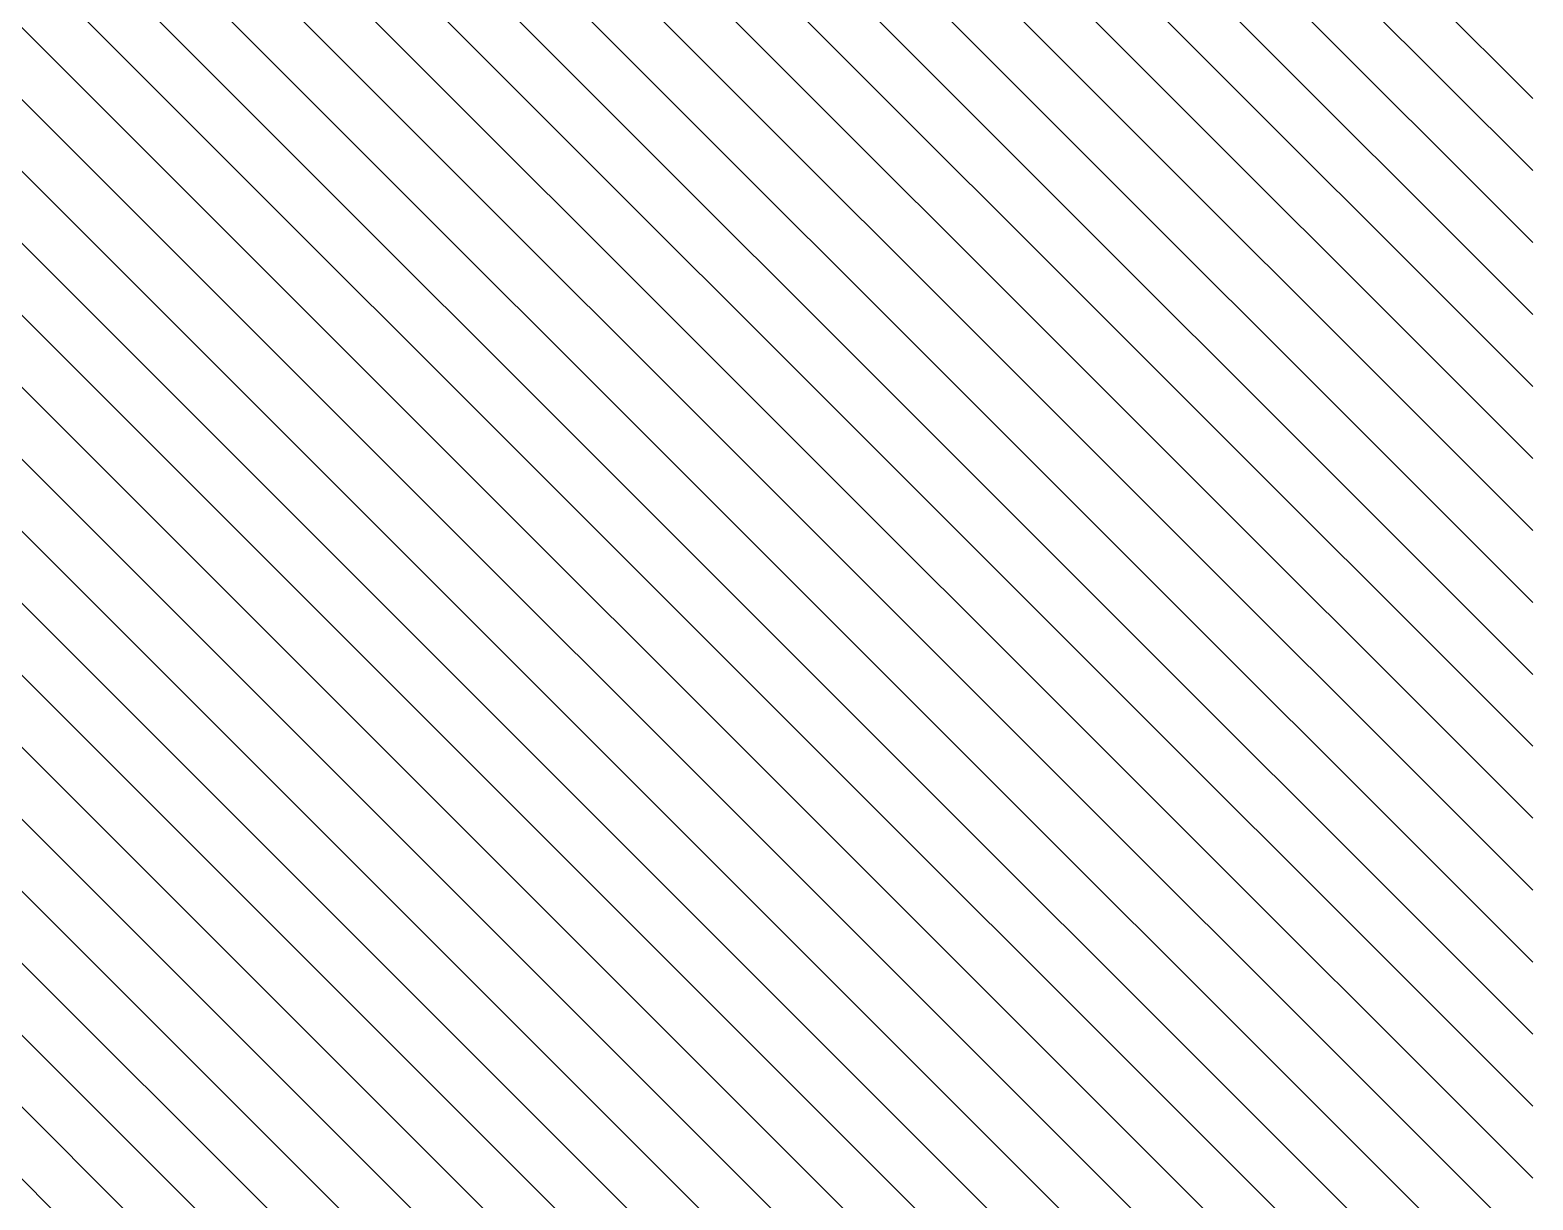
# Model space of a CAD drawing. Extents: x 386248 to 427517, y 4539405 to 4542296.
# Drawn here: x 415922.3 to 415996.1, y 4540643.8 to 4540701.3 of the extents above; entities that cross this region are included whole.
import ezdxf

# ---------------------------------------------------------------- set-up
doc = ezdxf.new("R2010")
doc.units = 0

msp = doc.modelspace()

# ---------------------------------------------------------------- linework, layer by layer
at = {"color": 0}
for p, q in [((415996.052, 4540697.921), (415916.877, 4540777.096)), ((415996.052, 4540694.385), (415916.877, 4540773.561)), ((415996.052, 4540690.85), (415916.877, 4540770.025)), ((415996.052, 4540687.314), (415916.877, 4540766.49)), ((415996.052, 4540683.779), (415916.877, 4540762.954)), ((415996.052, 4540680.243), (415916.877, 4540759.419)), ((415996.052, 4540676.708), (415916.877, 4540755.883)), ((415996.052, 4540673.172), (415916.877, 4540752.348)), ((415996.052, 4540669.637), (415916.877, 4540748.812)), ((415996.052, 4540666.101), (415916.877, 4540745.277)), ((415996.052, 4540662.566), (415916.877, 4540741.741)), ((415996.052, 4540659.03), (415916.877, 4540738.206)), ((415996.052, 4540655.495), (415916.877, 4540734.67)), ((415996.052, 4540651.959), (415916.877, 4540731.134)), ((415996.052, 4540648.423), (415916.877, 4540727.599)), ((415996.052, 4540644.888), (415916.877, 4540724.063)), ((415996.052, 4540641.352), (415916.877, 4540720.528)), ((415996.052, 4540637.817), (415916.877, 4540716.992)), ((415996.052, 4540634.281), (415916.877, 4540713.457)), ((415996.052, 4540630.746), (415916.877, 4540709.921)), ((415996.052, 4540627.21), (415916.877, 4540706.386)), ((415996.052, 4540623.675), (415916.877, 4540702.85)), ((415996.052, 4540620.139), (415916.877, 4540699.315)), ((415996.052, 4540616.604), (415916.877, 4540695.779)), ((415996.052, 4540613.068), (415916.877, 4540692.244)), ((415996.052, 4540609.533), (415916.877, 4540688.708)), ((415996.052, 4540605.997), (415916.877, 4540685.173)), ((415996.052, 4540602.462), (415916.877, 4540681.637)), ((415996.052, 4540598.926), (415916.877, 4540678.101)), ((415996.052, 4540595.39), (415916.877, 4540674.566)), ((415996.052, 4540591.855), (415916.877, 4540671.03)), ((415996.052, 4540588.319), (415916.877, 4540667.495)), ((415996.052, 4540584.784), (415916.877, 4540663.959)), ((415996.052, 4540581.248), (415916.877, 4540660.424)), ((415996.052, 4540577.713), (415916.877, 4540656.888)), ((415996.052, 4540574.177), (415916.877, 4540653.353)), ((415996.052, 4540570.642), (415916.877, 4540649.817))]:
    msp.add_line(p, q, dxfattribs=at)

doc.saveas('drawing.dxf')
